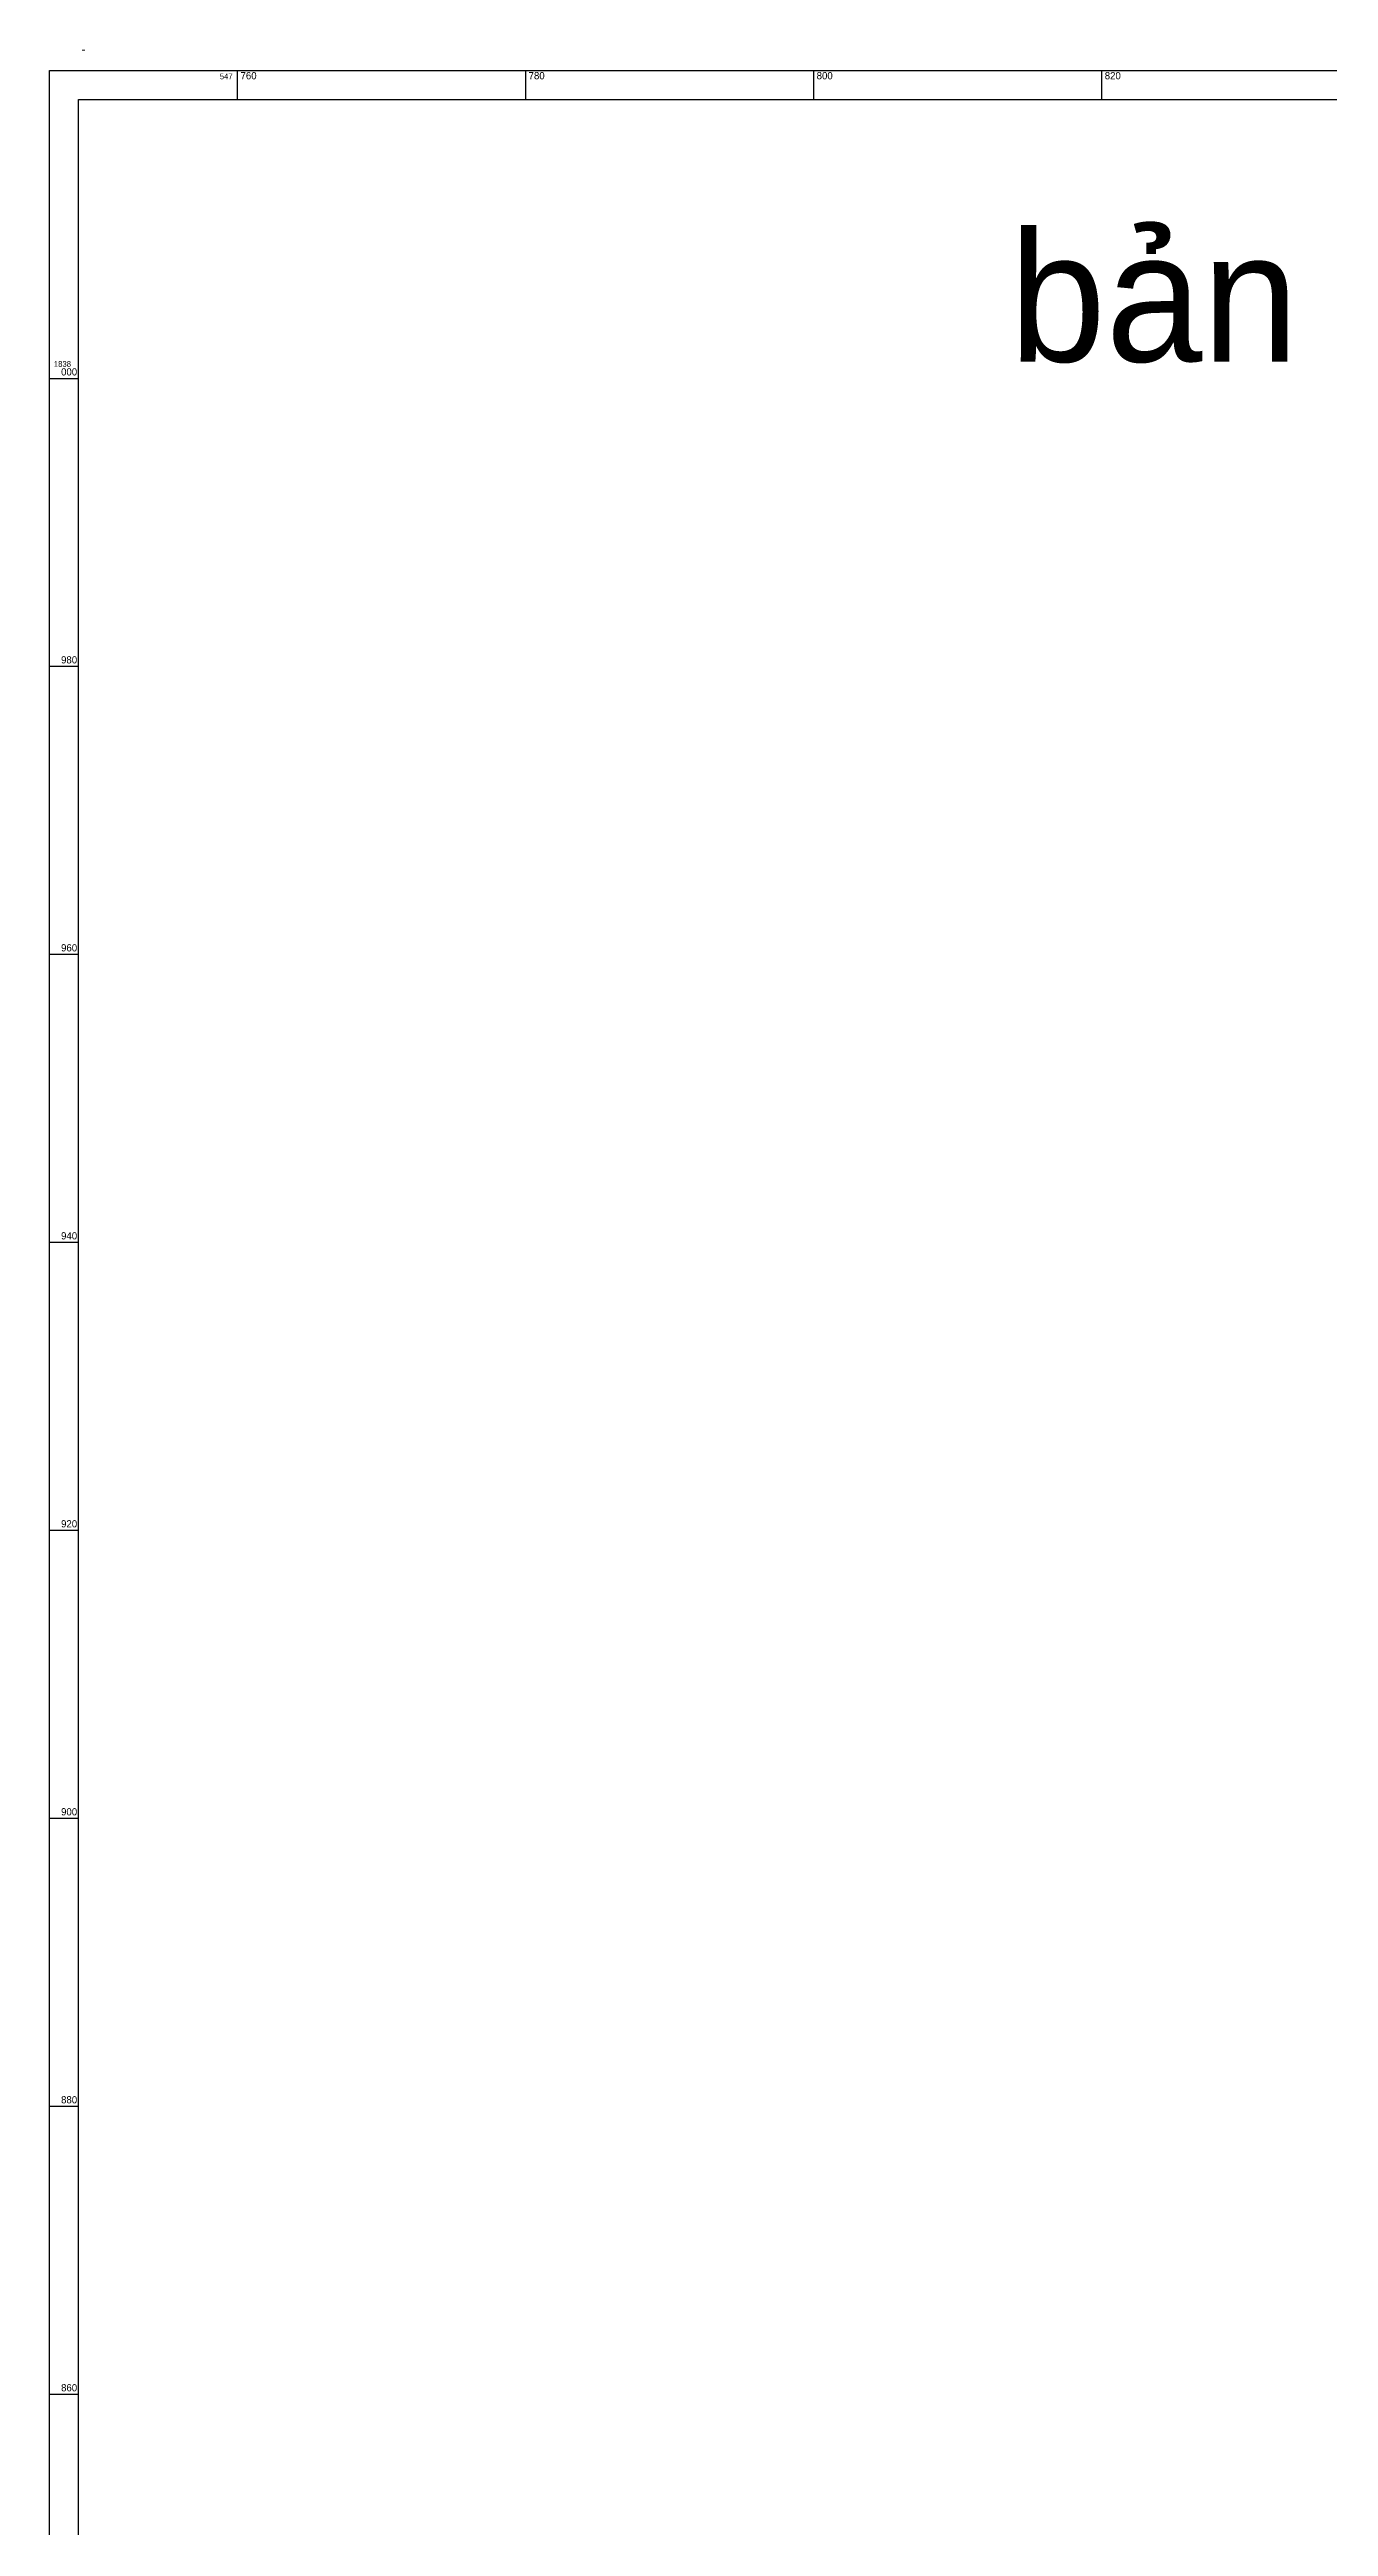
# Model space of a CAD drawing. Extents: x 547747 to 549324, y 1837450 to 1838029.
# Drawn here: x 548680.3 to 548769.1, y 1837792.7 to 1837964.8 of the extents above; entities that cross this region are included whole.
import ezdxf

# ---------------------------------------------------------------- set-up
doc = ezdxf.new("R2010")
doc.units = 0
doc.layers.add('Level 58', color=7, linetype='Continuous')

msp = doc.modelspace()

# ---------------------------------------------------------------- linework, layer by layer
at = {"layer": 'Level 58'}
for p, q in [((548693.38, 1837961.29), (548693.38, 1837963.29)), ((548693.38, 1837961.29), (548693.38, 1837963.29)), ((548693.38, 1837961.29), (548693.38, 1837963.29)), ((548693.38, 1837961.29), (548693.38, 1837963.29)), ((548693.38, 1837961.29), (548693.38, 1837963.29)), ((548713.38, 1837961.29), (548713.38, 1837963.29)), ((548713.38, 1837961.29), (548713.38, 1837963.29)), ((548713.38, 1837961.29), (548713.38, 1837963.29)), ((548713.38, 1837961.29), (548713.38, 1837963.29)), ((548713.38, 1837961.29), (548713.38, 1837963.29)), ((548733.38, 1837961.29), (548733.38, 1837963.29)), ((548733.38, 1837961.29), (548733.38, 1837963.29)), ((548733.38, 1837961.29), (548733.38, 1837963.29)), ((548733.38, 1837961.29), (548733.38, 1837963.29)), ((548733.38, 1837961.29), (548733.38, 1837963.29)), ((548753.38, 1837961.29), (548753.38, 1837963.29)), ((548753.38, 1837961.29), (548753.38, 1837963.29)), ((548753.38, 1837961.29), (548753.38, 1837963.29)), ((548753.38, 1837961.29), (548753.38, 1837963.29)), ((548753.38, 1837961.29), (548753.38, 1837963.29)), ((548680.32, 1837941.92), (548682.32, 1837941.92)), ((548680.32, 1837941.92), (548682.32, 1837941.92)), ((548680.32, 1837941.92), (548682.32, 1837941.92)), ((548680.32, 1837941.92), (548682.32, 1837941.92)), ((548680.32, 1837941.92), (548682.32, 1837941.92)), ((548680.32, 1837921.92), (548682.32, 1837921.92)), ((548680.32, 1837921.92), (548682.32, 1837921.92)), ((548680.32, 1837921.92), (548682.32, 1837921.92)), ((548680.32, 1837921.92), (548682.32, 1837921.92)), ((548680.32, 1837921.92), (548682.32, 1837921.92)), ((548680.32, 1837901.92), (548682.32, 1837901.92)), ((548680.32, 1837901.92), (548682.32, 1837901.92)), ((548680.32, 1837901.92), (548682.32, 1837901.92)), ((548680.32, 1837901.92), (548682.32, 1837901.92)), ((548680.32, 1837901.92), (548682.32, 1837901.92)), ((548680.32, 1837881.92), (548682.32, 1837881.92)), ((548680.32, 1837881.92), (548682.32, 1837881.92)), ((548680.32, 1837881.92), (548682.32, 1837881.92)), ((548680.32, 1837881.92), (548682.32, 1837881.92)), ((548680.32, 1837881.92), (548682.32, 1837881.92)), ((548680.32, 1837861.92), (548682.32, 1837861.92)), ((548680.32, 1837861.92), (548682.32, 1837861.92)), ((548680.32, 1837861.92), (548682.32, 1837861.92)), ((548680.32, 1837861.92), (548682.32, 1837861.92)), ((548680.32, 1837861.92), (548682.32, 1837861.92)), ((548680.32, 1837841.92), (548682.32, 1837841.92)), ((548680.32, 1837841.92), (548682.32, 1837841.92)), ((548680.32, 1837841.92), (548682.32, 1837841.92)), ((548680.32, 1837841.92), (548682.32, 1837841.92)), ((548680.32, 1837841.92), (548682.32, 1837841.92)), ((548680.32, 1837821.92), (548682.32, 1837821.92)), ((548680.32, 1837821.92), (548682.32, 1837821.92)), ((548680.32, 1837821.92), (548682.32, 1837821.92)), ((548680.32, 1837821.92), (548682.32, 1837821.92)), ((548680.32, 1837821.92), (548682.32, 1837821.92)), ((548680.32, 1837801.92), (548682.32, 1837801.92)), ((548680.32, 1837801.92), (548682.32, 1837801.92)), ((548680.32, 1837801.92), (548682.32, 1837801.92)), ((548680.32, 1837801.92), (548682.32, 1837801.92)), ((548680.32, 1837801.92), (548682.32, 1837801.92))]:
    msp.add_line(p, q, dxfattribs=at)
for points in [[(548680.32, 1837463.19), (548680.32, 1837963.29), (549017.69, 1837963.29), (549017.69, 1837463.19)], [(548680.32, 1837463.19), (548680.32, 1837963.29), (549017.69, 1837963.29), (549017.69, 1837463.19)], [(548680.32, 1837463.19), (548680.32, 1837963.29), (549017.69, 1837963.29), (549017.69, 1837463.19)], [(548680.32, 1837463.19), (548680.32, 1837963.29), (549017.69, 1837963.29), (549017.69, 1837463.19)], [(548680.32, 1837463.19), (548680.32, 1837963.29), (549017.69, 1837963.29), (549017.69, 1837463.19)], [(548682.32, 1837961.29), (549015.69, 1837961.29), (549015.69, 1837465.19), (548682.32, 1837465.19)], [(548682.32, 1837465.19), (548682.32, 1837961.29), (549015.69, 1837961.29), (549015.69, 1837465.19)], [(548682.32, 1837465.19), (548682.32, 1837961.29), (549015.69, 1837961.29), (549015.69, 1837465.19)], [(548682.32, 1837465.19), (548682.32, 1837961.29), (549015.69, 1837961.29), (549015.69, 1837465.19)], [(548682.32, 1837465.19), (548682.32, 1837961.29), (549015.69, 1837961.29), (549015.69, 1837465.19)], [(548682.32, 1837465.19), (548682.32, 1837961.29), (549015.69, 1837961.29), (549015.69, 1837465.19)]]:
    msp.add_lwpolyline(points, close=True, dxfattribs=at)

# ---------------------------------------------------------------- texts
for s, height, p in [(' - ', 0.6, (548682.32, 1837964.49)), (' - ', 0.6, (548682.32, 1837964.49)), (' - ', 0.6, (548682.32, 1837964.49)), (' - ', 0.6, (548682.32, 1837964.49)), (' - ', 0.6, (548682.32, 1837964.49)), ('547', 0.4, (548692.14, 1837962.69)), ('547', 0.4, (548692.14, 1837962.69)), ('547', 0.4, (548692.14, 1837962.69)), ('547', 0.4, (548692.14, 1837962.69)), ('547', 0.4, (548692.14, 1837962.69)), ('760', 0.5, (548693.58, 1837962.69)), ('760', 0.5, (548693.58, 1837962.69)), ('760', 0.5, (548693.58, 1837962.69)), ('760', 0.5, (548693.58, 1837962.69)), ('760', 0.5, (548693.58, 1837962.69)), ('780', 0.5, (548713.58, 1837962.69)), ('780', 0.5, (548713.58, 1837962.69)), ('780', 0.5, (548713.58, 1837962.69)), ('780', 0.5, (548713.58, 1837962.69)), ('780', 0.5, (548713.58, 1837962.69)), ('800', 0.5, (548733.58, 1837962.69)), ('800', 0.5, (548733.58, 1837962.69)), ('800', 0.5, (548733.58, 1837962.69)), ('800', 0.5, (548733.58, 1837962.69)), ('800', 0.5, (548733.58, 1837962.69)), ('820', 0.5, (548753.58, 1837962.69)), ('820', 0.5, (548753.58, 1837962.69)), ('820', 0.5, (548753.58, 1837962.69)), ('820', 0.5, (548753.58, 1837962.69)), ('820', 0.5, (548753.58, 1837962.69)), ('bản đồ phân lô địa chính khu đất', 9, (548746.96, 1837943.08)), ('1838', 0.4, (548680.62, 1837942.72)), ('1838', 0.4, (548680.62, 1837942.72)), ('1838', 0.4, (548680.62, 1837942.72)), ('1838', 0.4, (548680.62, 1837942.72)), ('1838', 0.4, (548680.62, 1837942.72)), ('1838', 0.4, (548680.62, 1837942.72)), ('1838', 0.4, (548680.62, 1837942.72)), ('1838', 0.4, (548680.62, 1837942.72)), ('1838', 0.4, (548680.62, 1837942.72)), ('1838', 0.4, (548680.62, 1837942.72)), ('000', 0.5, (548681.12, 1837942.12)), ('000', 0.5, (548681.12, 1837942.12)), ('000', 0.5, (548681.12, 1837942.12)), ('000', 0.5, (548681.12, 1837942.12)), ('000', 0.5, (548681.12, 1837942.12)), ('980', 0.5, (548681.12, 1837922.12)), ('980', 0.5, (548681.12, 1837922.12)), ('980', 0.5, (548681.12, 1837922.12)), ('980', 0.5, (548681.12, 1837922.12)), ('980', 0.5, (548681.12, 1837922.12)), ('960', 0.5, (548681.12, 1837902.12)), ('960', 0.5, (548681.12, 1837902.12)), ('960', 0.5, (548681.12, 1837902.12)), ('960', 0.5, (548681.12, 1837902.12)), ('960', 0.5, (548681.12, 1837902.12)), ('940', 0.5, (548681.12, 1837882.12)), ('940', 0.5, (548681.12, 1837882.12)), ('940', 0.5, (548681.12, 1837882.12)), ('940', 0.5, (548681.12, 1837882.12)), ('940', 0.5, (548681.12, 1837882.12)), ('920', 0.5, (548681.12, 1837862.12)), ('920', 0.5, (548681.12, 1837862.12)), ('920', 0.5, (548681.12, 1837862.12)), ('920', 0.5, (548681.12, 1837862.12)), ('920', 0.5, (548681.12, 1837862.12)), ('900', 0.5, (548681.12, 1837842.12)), ('900', 0.5, (548681.12, 1837842.12)), ('900', 0.5, (548681.12, 1837842.12)), ('900', 0.5, (548681.12, 1837842.12)), ('900', 0.5, (548681.12, 1837842.12)), ('880', 0.5, (548681.12, 1837822.12)), ('880', 0.5, (548681.12, 1837822.12)), ('880', 0.5, (548681.12, 1837822.12)), ('880', 0.5, (548681.12, 1837822.12)), ('880', 0.5, (548681.12, 1837822.12)), ('860', 0.5, (548681.12, 1837802.12)), ('860', 0.5, (548681.12, 1837802.12)), ('860', 0.5, (548681.12, 1837802.12)), ('860', 0.5, (548681.12, 1837802.12)), ('860', 0.5, (548681.12, 1837802.12))]:
    msp.add_text(s, height=height, dxfattribs=at).set_placement(p)

doc.saveas('drawing.dxf')
